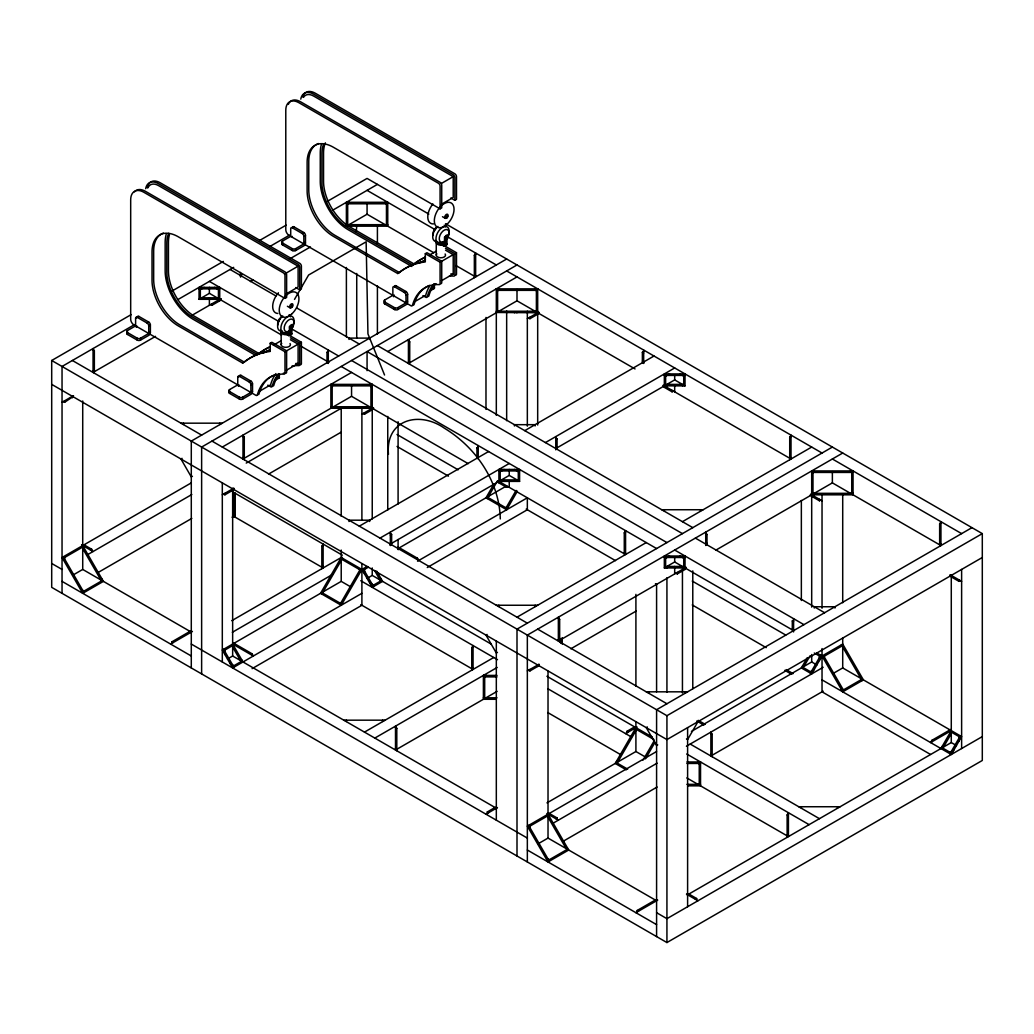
<?xml version="1.0" encoding="UTF-8"?>
<svg xmlns="http://www.w3.org/2000/svg" width="1034" height="1034" viewBox="0 0 1034 1034"><rect width="100%" height="100%" fill="white"/><g stroke="black" fill="none" stroke-linecap="round" stroke-linejoin="round"><path stroke-width="1.5" d="M388.461 454.365C385.294 419.119 419.558 410.731 444.374 428.179C475.795 447.244 499.5 481.495 500.288 518.926M63.332 401.541L64.625 402.291L73.104 396.552M210.678 304.526L211.97 305.276L219.725 300.804L220.772 298.981M240.573 276.647L241.697 274.682L240.405 275.432M347.683 225.438L347.683 204.538L348.975 202.302L348.975 203.788L385.165 203.788L385.165 202.302L386.457 204.538L386.457 225.438L387.75 224.688L346.39 224.688L347.683 225.438L367.07 214.245L433.776 252.748M294.509 299.408L308.584 275.031L366.139 241.814L367.949 333.892L384.545 374.993M386.457 204.538L387.75 202.302L346.39 202.302L346.39 225.903M233.697 488.526L232.65 490.336L224.895 494.821L223.602 494.071M233.942 495.57L235.235 493.321L232.65 493.321L233.942 495.57L233.942 516.457L235.235 515.72L232.65 515.72L323.125 567.95L323.125 544.065L321.832 546.314L321.832 567.201L322.97 566.554M332.173 386.613L333.465 384.377L333.465 385.863L369.655 385.863L369.655 384.377L370.947 386.613L370.947 407.512L372.24 406.763L330.88 406.763L332.173 407.512L332.173 386.613L330.88 384.377L372.24 384.377L372.24 518.939M370.947 386.613L372.24 384.377M373.287 407.926L372.24 409.748L364.485 414.22L363.192 413.484M475.485 275.522L474.347 276.181L474.347 255.282L475.64 253.046L475.64 276.918M474.347 277.668L475.64 275.432M321.832 568.7L323.125 566.451M497.613 291.097L498.905 288.861L498.905 290.347L535.095 290.347L535.095 288.861L536.388 291.097L536.388 311.997L537.68 311.247L496.32 311.247L497.613 311.997L497.613 291.097L496.32 288.861L537.68 288.861L537.68 425.039M376.634 571.078L382.58 581.379L372.24 587.351L361.9 569.437L341.22 557.507L320.54 593.322L341.22 605.265L361.9 569.437L367.07 566.451M536.388 291.097L537.68 288.861M390.413 545.422L391.627 543.315L391.627 534.371L390.335 533.622M538.494 312.837L537.68 314.233L529.925 318.705L528.632 317.968M493.929 484.028L485.98 497.806L506.66 509.749L517.388 491.15M496.436 482.684L487.272 498.556L487.272 497.057L505.368 507.5L507.952 507.5L506.66 506.763L516.095 490.413M556.266 449.208L557.067 447.8L557.067 438.855L555.775 438.106M472.9 668.042L471.762 668.688L471.762 647.788L473.055 645.552L473.055 669.437L360.763 604.606M471.762 670.187L473.055 667.938M496.992 697.795L483.395 697.795L484.688 698.532L484.688 677.645L485.98 675.409L485.98 676.895L496.992 676.895M528.632 670.174L529.925 670.924L537.68 666.452L538.895 664.345L527.34 670.924M625.415 553.112L624.278 553.772L624.278 532.872L625.57 530.636L625.57 554.508L497.781 480.732M624.278 555.258L625.57 553.022M675.977 573.172L677.27 573.922L685.025 569.437L686.072 567.614M705.705 533.622L706.997 534.371L706.997 543.315L705.783 545.422L705.705 532.122M790.855 457.597L789.717 458.256L789.717 437.356L791.01 435.12L791.01 458.993M789.717 459.742L791.01 457.506M635.91 727.639L615.23 763.454L626.307 769.852M546.96 802.875L616.523 762.717L616.523 761.218L617.815 761.968L635.91 730.624L634.617 729.875L635.91 729.138L654.005 739.581M642.993 760.145L654.173 740.796M645.449 758.866L655 742.334M812.982 473.171L814.275 470.935L814.275 472.435L850.465 472.435L850.465 470.935L851.757 473.171L851.757 494.071L853.05 493.321L811.69 493.321L812.982 494.071L812.982 473.171L811.69 470.935L853.05 470.935L853.05 494.821L811.69 494.821M697.95 721.667L687.61 739.581L686.473 738.922M851.757 473.171L853.05 470.935M686.938 784.354L700.535 784.354L699.242 785.103L699.242 764.204L700.535 761.968L686.938 761.968M807.296 657.65L801.35 667.938L811.69 673.909L822.03 656.008L842.71 644.066L863.39 679.881L842.71 691.824L822.03 656.008L816.86 653.023M814.275 669.437L810.398 671.673L802.643 667.201L802.643 665.702L803.935 666.452L810.139 655.698M824.615 656.008L823.322 658.244L824.615 657.495L842.71 688.838L841.418 689.588L844.002 689.588L862.097 679.131L862.097 680.63L841.418 644.815L842.71 645.552L824.615 656.008L822.03 656.008M842.71 691.824L844.002 689.588M940.772 544.155L939.648 544.815L939.648 523.915L940.94 521.679L940.94 545.564M939.648 546.301L940.94 544.065M787.132 814.947L788.425 812.711L788.425 836.584L787.132 835.847L787.132 814.947L788.425 814.197M787.132 837.333L788.425 835.097M949.987 731.18L949.987 729.875L931.893 740.331L930.6 742.567L951.28 730.624L940.94 748.538M949.987 731.374L951.28 729.138M943.525 747.039L951.28 733.61L949.987 732.86L951.28 732.111L959.035 736.596L960.327 735.846L949.987 753.76L949.987 752.261L942.232 747.789L942.232 746.289L943.525 747.039L951.28 742.567L956.45 745.553M434.138 230.065L434.797 229.419M263.36 353.072L264.148 352.581M446.145 236.049C445.396 242.021 451.251 234.447 445.331 237.471L444.504 237.006L444.504 243.636A2.327 1.344 60 0 1 442.862 244.58L438.687 242.176M419.054 263.153L425.426 259.78M264.95 352.103L270.326 349.324M445.512 223.706L982.3 533.622L982.3 760.468L666.93 942.556L51.7 587.351L51.7 360.491L131.24 314.582M171.709 291.213L223.344 261.408M259.624 240.457L286.134 225.153M326.602 201.785L367.07 178.417L428.826 214.077M135.609 318.304L138.892 316.417L148.741 322.091A2.327 1.344 60 0 1 150.382 324.935L150.382 332.521A2.327 1.344 -60 0 1 148.741 335.365L140.534 340.108A2.327 1.344 0 0 1 137.251 340.108L127.402 334.421L127.402 330.622L135.609 325.891L148.741 333.465L148.741 325.891A2.327 1.344 60 0 0 147.099 323.047L137.251 317.36A2.327 1.344 60 0 0 135.609 318.304L135.609 325.891M293.992 226.86L292.351 227.816A2.327 1.344 60 0 0 290.709 228.76L290.709 236.347L303.841 243.921L303.841 236.347A2.327 1.344 60 0 0 302.199 233.503L292.351 227.816A2.327 1.344 60 0 1 293.992 226.86L303.841 232.547A2.327 1.344 60 0 1 305.482 235.39L305.482 242.977A2.327 1.344 -60 0 1 303.841 245.821L295.634 250.551A2.327 1.344 0 0 1 292.351 250.551L282.502 244.877L282.502 241.077L290.709 236.347M134.601 324.573L62.04 366.463L62.04 593.322M177.861 299.601L233.684 267.367M269.964 246.428L289.494 235.145M332.754 210.173L377.41 184.388M214.555 287.374L218.433 289.61L219.725 288.861L199.045 288.861L200.338 289.61L204.215 287.374M147.099 323.047L148.741 322.091M302.199 233.503L303.841 232.547M148.741 325.891L150.382 324.935M303.841 236.347L305.482 235.39M219.725 300.804L219.725 287.374L199.045 287.374L199.045 299.304L200.338 298.567L200.338 289.61M200.338 298.567L201.63 299.304L201.63 297.818L209.385 293.333L217.14 297.818L217.14 299.304L218.433 298.567L218.433 289.61M240.974 276.595L241.697 276.168M127.402 330.622A2.327 1.344 0 0 0 127.402 332.521L137.251 338.208A2.327 1.344 0 0 0 140.534 338.208L148.741 333.465M282.502 241.077A2.327 1.344 0 0 0 282.502 242.977L292.351 248.664A2.327 1.344 0 0 0 295.634 248.664L303.841 243.921M155.539 336.373L93.06 372.434L93.06 348.561L94.352 350.797L94.352 371.697L93.228 371.038M191.82 315.422L220.862 298.658M250.422 281.584L253.214 279.968M289.494 259.03L310.433 246.945M62.04 402.291L73.517 395.66M284.983 273.764L298.115 266.177L298.115 287.025L286.302 293.85M441.402 183.457L453.215 176.633L453.215 197.481L441.402 204.305M283.342 373.171A68.554 39.576 60 0 1 285.668 373.209A2.327 1.344 60 0 0 286.625 372.033L286.625 350.797L271.852 342.28L270.21 343.223L270.21 351.431A158.926 91.755 60 0 0 242.667 363.089L178.287 325.891A37.146 21.443 60 0 1 152.024 280.395L152.024 251.96A37.146 21.443 60 0 1 178.287 236.799L284.983 298.399L286.625 297.456L286.625 274.708A2.327 1.344 60 0 0 284.983 271.864L145.458 191.316A18.573 10.728 60 0 0 134.472 191.833M295.724 287.542L299.757 289.869L301.398 288.925L301.398 266.177A2.327 1.344 60 0 0 299.757 263.334L160.231 182.785A18.573 10.728 60 0 0 147.319 187.736M440.768 283.665A2.327 1.344 60 0 0 441.725 282.489L441.725 261.253L426.952 252.723L425.31 253.679L425.31 261.886A158.926 91.755 60 0 0 397.767 273.545L333.387 236.347A37.146 21.443 60 0 1 307.124 190.851L307.124 162.416A37.146 21.443 60 0 1 333.387 147.255L440.083 208.855L441.725 207.912L441.725 185.164A2.327 1.344 60 0 0 440.083 182.32L300.558 101.771A18.573 10.728 60 0 0 288.344 104.305M450.824 197.998L454.857 200.325L456.498 199.381L456.498 176.633A2.327 1.344 60 0 0 454.857 173.79L315.331 93.241A18.573 10.728 60 0 0 302.703 96.938M284.983 332.521L287.762 334.124A2.327 1.344 60 0 0 289.404 333.181L289.404 326.55L291.872 326.072L291.872 333.659A2.327 1.344 60 0 1 290.231 334.602A2.327 1.344 60 0 1 288.589 335.546L281.377 331.384A2.327 1.344 60 0 1 280.343 330.363M287.762 334.124L291.045 332.237L291.045 328.256M442.862 244.58L446.145 242.68L446.145 238.712M288.589 335.546L291.872 333.659M435.211 240.405A2.327 1.344 60 0 0 436.477 241.84L443.689 246.002L446.972 244.102L446.972 236.528M242.615 363.024L244.257 362.081L179.929 324.935A37.146 21.443 60 0 1 153.665 279.451L153.665 251.016A37.146 21.443 60 0 1 163.372 233.077M273.493 345.123L281.377 340.574M397.715 273.48L399.357 272.537A158.926 91.755 60 0 1 425.052 261.188M323.745 143.791A37.146 21.443 60 0 0 321.897 153.885L321.897 182.32A37.146 21.443 60 0 0 348.161 227.816L412.488 264.95L414.13 264.006L349.802 226.86A37.146 21.443 60 0 1 323.539 181.377L323.539 152.942A37.146 21.443 60 0 1 325.387 142.847M429.911 254.816L436.477 251.016M237.755 377.281L241.038 375.381L250.887 381.068A2.327 1.344 60 0 1 252.529 383.911L252.529 391.498A2.327 1.344 -60 0 1 250.887 394.342L242.68 399.072A2.327 1.344 0 0 1 239.397 399.072L229.548 393.385L229.548 389.598L237.755 384.868L237.755 377.281A2.327 1.344 60 0 1 239.397 376.337A2.327 1.344 60 0 1 241.038 375.381M396.138 285.836L394.497 286.78A2.327 1.344 60 0 0 392.855 287.736L392.855 295.31L384.648 300.054L384.648 303.841L394.497 309.528A2.327 1.344 0 0 0 397.78 309.528L405.987 304.797A2.327 1.344 -60 0 0 407.629 301.954L407.629 294.367A2.327 1.344 60 0 0 405.987 291.523L396.138 285.836A2.327 1.344 60 0 0 394.497 286.78L404.346 292.467A2.327 1.344 60 0 1 405.987 295.31L405.987 302.897L397.78 307.641A2.327 1.344 0 0 1 394.497 307.641L384.648 301.954A2.327 1.344 0 0 1 384.648 300.054M270.21 343.223L284.983 351.754L298.115 344.167L298.115 363.503L286.302 370.327M290.36 337.795L299.757 343.223L301.398 342.28L301.398 363.503A2.327 1.344 60 0 1 300.442 364.679A68.554 39.576 60 0 0 298.115 364.653M425.31 253.679L440.083 262.209L453.215 254.623L453.215 273.958L441.402 280.783M445.46 248.25L454.857 253.679L456.498 252.723L456.498 273.958A2.327 1.344 60 0 1 455.542 275.134M239.397 376.337L249.246 382.024L250.887 381.068M404.346 292.467L405.987 291.523M182.411 423.837L183.535 423.177L183.535 424.483M474.347 255.282L475.64 254.532M229.548 389.598A2.327 1.344 0 0 0 229.548 391.498L239.397 397.185A2.327 1.344 0 0 0 242.68 397.185L250.887 392.442L250.887 384.868L252.529 383.911M405.987 295.31L407.629 294.367M276.052 377.914L278.792 376.337A2.327 1.344 0 0 0 278.792 374.437L278.792 378.224L274.695 380.602M431.152 288.37L433.892 286.78A2.327 1.344 0 0 0 433.892 284.893L433.892 288.68L429.795 291.045M258.771 391.679L270.585 384.868A70.868 40.921 60 0 1 275.91 373.584M327.002 362.74L328.217 363.438L327.002 361.241L327.002 352.284L328.295 351.547M413.871 302.135L425.685 295.31A70.868 40.921 60 0 1 429.666 286.03M506.66 259.017L191.29 441.091L191.29 667.938M182.087 458.346L180.95 458.993L191.29 476.907L192.427 476.26M517 264.975L201.63 447.063L201.63 673.909M222.31 447.063L351.56 372.434M387.75 351.547L517 276.918M191.238 482.904L62.04 557.507L82.72 593.322L103.4 581.379L82.72 545.564M102.108 580.63L84.013 591.086L84.013 592.572L63.332 556.757L64.625 557.507L82.72 547.051L84.013 547.8L82.72 548.55L82.72 569.437L100.815 579.893L102.108 579.143L102.108 580.63L191.29 632.123M243.158 458.902L351.56 396.319L468.208 463.659M408.508 363.438L517 300.804L635.044 368.944M90.475 550.036L91.767 549.3L91.767 550.786M87.153 554.935L191.82 494.511M246.234 463.09L341.13 408.314M514.415 312.746L515.707 311.997M72.975 575.072L82.72 569.437M222.31 494.821L233.787 488.19M361.9 414.22L373.377 407.603M527.34 318.705L538.817 312.087M98.32 572.371L191.82 518.396M268.569 474.089L341.13 432.186M477.979 458.579L476.933 456.757L476.933 447.8L478.225 447.063M642.372 362.74L643.587 363.438L642.372 361.241L642.372 352.284L643.665 351.547M321.832 546.314L323.125 545.564M359.315 526.164L488.565 451.535M524.755 430.648L654.005 356.019M171.903 643.316L171.903 641.83L189.998 631.373L191.781 631.373M170.61 644.066L192.427 631.477M231.758 620.697L341.996 557.055M379.995 538.094L509.245 463.478M545.435 442.578L674.685 367.962M390.335 535.108L391.627 534.371M514.415 469.449L518.293 471.685L519.585 470.935L498.905 470.935L500.197 471.685L504.075 469.449M555.775 439.592L557.067 438.855M679.855 373.933L683.732 376.169L685.025 375.42L664.345 375.42L665.638 376.169L669.515 373.933M232.327 632.304L332.806 574.297M389.728 544.414L500.908 480.228M500.197 471.685L500.197 480.642L501.49 481.379L501.49 479.892L509.245 475.42L517 479.892L517 481.379L518.293 480.642L518.293 471.685M555.943 448.459L665.638 385.126L665.638 376.169M665.638 385.126L666.93 385.863L666.93 384.377L674.685 379.905L682.44 384.377L682.44 385.863L683.732 385.126L683.732 376.169M390.581 545.422L391.627 544.815M350.965 587.002L341.22 581.379L222.31 650.037L232.65 667.938L361.9 593.322M233.942 665.702L233.942 667.201L223.602 649.287L224.895 650.037L232.65 645.552L233.942 646.302L232.65 647.051L240.405 660.48L241.697 659.731L241.697 661.23L233.942 665.702L230.065 663.466M367.07 578.394L372.24 575.408L379.995 579.893L381.288 579.143L381.288 580.63L373.532 585.115L373.532 586.601L363.192 568.7L364.485 569.437L368.363 567.201M498.013 481.34L498.905 482.878L506.66 487.35L507.952 486.613M663.298 385.54L664.345 387.362L672.1 391.834L673.393 391.098M227.48 658.981L232.65 656.008L240.405 660.48M417.542 561.191L527.34 497.806L527.34 509.749L427.275 567.511M252.102 668.649L361.9 605.265L361.9 563.633M497.781 605.911L498.905 605.252L498.905 606.557M624.278 532.872L625.57 532.122M663.221 510.395L664.345 509.736L664.345 511.042M789.717 437.356L791.01 436.606M487.117 634.449L485.98 635.109L496.32 653.01L497.457 652.364M517 617.195L646.25 542.579M682.44 521.679L811.69 447.063M345.266 720.827L346.39 720.181L346.39 721.486M471.762 647.788L473.055 647.051M832.37 447.063L517 629.137L517 855.984M842.71 453.034L527.34 635.109L527.34 861.955M364.485 732.111L493.735 657.495M679.855 556.008L683.732 558.244L685.025 557.494L664.345 557.494L665.638 558.244L669.515 556.008M705.705 535.108L706.997 534.371M685.025 569.437L685.025 556.008L664.345 556.008L664.345 567.95L665.638 567.201L665.638 558.244M665.638 567.201L666.93 567.95L666.93 566.451L674.685 561.979L682.44 566.451L682.44 567.95L683.732 567.201L683.732 558.244M705.705 544.065L706.997 543.315M705.951 545.422L706.997 544.815M374.825 738.082L497.186 667.447M558.838 640.796L686.149 567.291M715.722 550.217L832.37 482.878L940.772 545.461M810.798 494.769L811.69 496.307L819.445 500.792L820.737 500.042M497.121 691.358L395.505 750.025L395.505 726.152L396.798 728.388L396.798 749.275L395.673 748.629M570.846 648.796L636.156 611.081M647.698 692.47L648.835 691.824L648.835 693.129M939.648 523.915L940.94 523.178M793.104 631.283L792.303 629.887L792.303 620.93L793.595 620.18M971.96 527.65L656.59 709.725L656.59 936.584M487.272 813.461L487.272 811.961L495.027 807.489L496.811 807.489M626.862 732.86L626.862 731.374L634.617 726.889L636.401 726.889M485.98 814.197L497.457 807.58M625.57 733.61L637.047 726.992M647.374 726.98L646.25 727.639L656.59 745.553L657.714 744.894M51.7 360.491L666.93 715.696L982.3 533.622M617.815 761.968L635.91 751.524L645.655 757.146M982.3 557.494L666.93 739.581L51.7 384.377M814.275 653.023L819.445 656.008L820.737 655.259L810.398 673.16L810.398 671.673M656.538 751.55L527.34 826.14L548.02 861.955L568.7 850.026L548.02 814.197M691.436 731.4L803.069 666.956M803.935 666.452L811.69 661.967L816.86 664.952M567.408 849.276L549.312 859.719L549.312 861.219L528.632 825.39L529.925 826.14L548.02 815.697L549.312 816.433L548.02 817.183L548.02 838.083L566.115 848.526L567.408 847.777L567.408 849.276L656.422 900.666M950.388 575.356L951.28 576.907L959.035 581.379L960.327 580.63M555.775 818.682L557.067 817.933L557.067 819.419M552.453 823.581L657.12 763.157M686.421 746.238L823.167 667.279M538.275 843.705L548.02 838.083M832.965 673.573L842.71 667.938L961.62 736.596L951.28 754.51L822.03 679.881M563.62 841.017L657.12 787.029M823.167 691.164L710.875 755.996L710.875 732.111L712.168 734.36L712.168 755.247L711.03 754.6M800.213 807.386L801.35 806.74L801.35 808.045M637.202 911.949L637.202 910.463L655.298 900.019L657.068 900.019M635.91 912.699L657.714 900.11M787.132 835.847L788.257 835.188M687.287 894.979L942.659 747.543M695.365 899.27L696.658 898.52L696.658 900.019M949.987 752.261L953.865 750.025M982.3 736.596L666.93 918.67L656.59 912.699M347.98 226.175L387.75 226.175L387.75 202.302M201.63 297.818L217.14 297.818M199.045 299.304L219.725 299.304M220.048 299.304L220.694 299.304M537.68 312.746L495.842 312.462M666.93 384.377L682.44 384.377M663.376 385.863L664.022 385.863M664.345 385.863L685.025 385.863L685.025 373.933L664.345 373.933L664.345 387.362M372.24 408.262L330.88 408.262L330.88 384.377M180.95 423.177L222.31 423.177M501.49 479.892L517 479.892M496.811 481.379L519.585 481.379L519.585 469.449L498.905 469.449L498.905 482.878M661.76 509.736L703.12 509.736M232.055 517.207L235.235 517.207L235.235 493.321M82.229 544.815L84.013 544.815L91.767 549.3M666.93 566.451L682.44 566.451M664.345 567.95L685.025 567.95M685.348 567.95L685.994 567.95M359.315 569.437L360.608 571.686L359.315 570.936L341.22 602.279L342.512 603.016L339.928 603.016L321.832 592.572L321.832 594.072L342.512 558.244L341.22 558.993L359.315 569.437L361.9 569.437M496.32 605.252L537.68 605.252M496.126 699.281L483.395 699.281L483.395 675.409L496.992 675.409M646.25 691.824L687.61 691.824M343.805 720.181L385.165 720.181M686.938 763.454L697.95 763.454L697.95 761.968L699.242 764.204M687.804 785.84L700.535 785.84L700.535 761.968M798.765 806.74L840.125 806.74M547.529 813.461L549.312 813.461L557.067 817.933M687.119 894.048L688.903 894.048L696.658 898.52M453.215 176.633L313.69 96.084A16.247 9.384 60 0 0 303.479 97.364M442.487 216.713L445.24 218.303M367.07 190.359L435.172 229.677M447.683 236.902L496.32 264.975M506.66 270.947L822.03 453.034M832.37 458.993L961.62 533.622M642.372 352.284L643.665 353.033M440.523 242.279L445.331 245.058A2.327 1.344 60 0 0 446.972 244.102M445.757 246.519L456.498 252.723M642.372 361.241L643.665 361.99M683.732 385.126L685.025 385.863M445.551 250.202L453.215 254.623M456.02 265.596L475.472 276.828M663.221 385.217L790.532 458.721M515.307 311.764L517 312.746M356.252 231.875L356.73 226.175M810.553 494.162L822.03 500.792M950.143 574.762L961.62 581.379M411.881 266.488L348.161 229.703A39.46 22.787 60 0 1 320.256 181.377L320.256 152.942A39.46 22.787 60 0 1 321.328 144.695M399.357 272.537L335.029 235.39A37.146 21.443 60 0 1 308.765 189.907L308.765 161.472A37.146 21.443 60 0 1 318.472 143.532M422.919 295.608L425.685 297.21A2.327 1.344 60 0 0 427.262 296.732A68.554 39.576 60 0 1 433.866 284.053M304.668 242.499L305.482 242.977M406.814 301.476L407.629 301.954M304.293 244.192L405.987 302.897M406.763 303.337L410.912 305.741A2.327 1.344 60 0 0 412.488 305.263A68.554 39.576 60 0 1 439.127 284.608A2.327 1.344 60 0 0 440.083 283.445L440.083 262.209M298.115 266.177L158.59 185.629A16.247 9.384 60 0 0 147.901 187.839M408.43 341.091L409.722 341.84L409.722 362.74L408.598 362.081M701.672 510.395L700.535 509.736L700.535 511.042M377.41 345.576L692.78 527.65M230.065 269.46L275.923 295.944M296.771 307.977L359.315 344.076M695.365 538.094L824.615 612.723M682.44 533.622L367.07 351.547L367.07 370.65M287.387 306.258L290.14 307.848M351.56 360.491L666.93 542.579M209.385 281.403L278.87 321.522M291.381 328.734L338.635 356.019M674.685 550.036L803.935 624.652M327.002 352.284L328.295 353.033M792.303 620.93L793.595 621.68M286.625 331.578L289.404 333.181A2.327 1.344 60 0 0 290.011 333.4M286.625 332.521L290.231 334.602L290.231 327.015M290.657 336.076L301.398 342.28M341.22 366.463L656.59 548.55M290.451 339.747L298.115 344.167M217.722 298.154L281.649 335.068M299.718 345.498L328.902 362.339M476.933 447.8L478.225 448.549M683.022 566.787L793.427 630.533M476.933 456.757L478.225 457.506M518.293 480.642L519.585 481.379M692.25 581.082L785.75 635.057M397.03 434.513L458.178 469.824M526.203 509.09L615.501 560.648M655.466 583.706L656.59 584.365M692.25 604.955L766.207 647.659M255.385 355.244L193.061 319.248A39.46 22.787 60 0 1 165.156 270.921L165.156 242.486A39.46 22.787 60 0 1 166.228 234.24M786.137 669.605L793.104 673.625M397.03 446.455L448.459 476.144M784.819 670.342L791.747 674.336M930.432 754.406L822.03 691.824L822.03 648.577M267.819 385.152L270.585 386.755A2.327 1.344 60 0 0 272.162 386.277A68.554 39.576 60 0 1 278.766 373.597M149.568 332.043L150.382 332.521M251.714 391.02L252.529 391.498M149.193 333.736L250.887 392.442M251.663 392.894L255.812 395.285A2.327 1.344 60 0 0 257.388 394.807A68.554 39.576 60 0 1 284.027 374.153A2.327 1.344 60 0 0 284.983 372.99L284.983 351.754M93.06 350.048L94.352 350.797M220.862 423.837L219.725 423.177L219.725 424.483M242.99 436.606L244.282 437.356L244.282 458.256L243.158 457.597M536.232 605.911L535.095 605.252L535.095 606.557M558.36 618.694L559.653 619.431L559.653 640.33L558.515 639.671M686.149 692.47L685.025 691.824L685.025 693.129M418.77 560.493L417.478 558.244L399.382 547.8L399.382 549.106M698.247 720.349L705.214 724.369M72.38 360.491L201.63 435.12M211.97 441.091L527.34 623.166M537.68 629.137L666.93 703.753M696.813 721.008L703.921 725.118M710.875 733.61L712.168 734.36M838.664 807.386L837.54 806.74L837.54 808.045M690.195 744.053L819.445 818.682M232.482 491.732L342.409 555.206M686.744 754.006L809.105 824.654M380.861 580.384L491.098 644.04M546.921 676.262L652.532 737.229M369.655 582.879L373.532 585.115M626.862 731.374L628.155 732.111M360.763 580.72L497.509 659.679M547.749 688.683L631.477 737.022M686.809 777.93L786.874 835.692M547.749 712.555L620.31 754.445M616.523 762.717L627.664 769.141M81.583 544.905L93.06 551.536M546.883 813.551L558.36 820.169M686.473 894.139L697.95 900.756M383.717 720.827L382.58 720.181L382.58 721.486M395.505 727.639L396.798 728.388M242.99 661.967L232.65 644.066L253.33 656.008L252.037 653.759L233.942 643.316L233.942 644.621M241.271 660.984L496.643 808.42M487.272 811.961L488.565 812.711M51.7 563.465L62.04 569.437M191.29 644.066L527.34 838.083M82.72 590.336L84.013 591.086M171.903 641.83L173.195 642.566M548.02 858.97L549.312 859.719M637.202 910.463L638.495 911.212M62.04 581.379L191.29 656.008M527.34 850.026L656.59 924.642M710.875 754.51L712.168 756.746M346.39 202.302L347.683 204.538M409.722 341.84L408.43 339.604L408.43 363.477M505.368 507.5L506.66 509.749M559.653 619.431L558.36 617.195L558.36 641.08M408.43 361.99L409.722 364.226M558.36 639.581L559.653 641.817M483.395 675.409L484.688 677.645M398.09 547.051L399.382 549.3M398.659 549.532L398.09 548.55L506.66 485.864L506.66 487.35M548.02 817.183L566.115 848.526M374.567 570.484L379.995 579.893M244.282 437.356L242.99 435.12L242.99 458.993M339.928 603.016L341.22 605.265M242.99 457.506L244.282 459.742M395.505 748.538L396.798 750.774M93.06 370.947L94.352 373.184M232.65 642.566L233.942 644.815M82.72 548.55L100.815 579.893M961.62 569.437L961.62 748.538M959.035 579.88L959.035 581.379M959.035 736.596L959.035 741.068M951.28 574.762L951.28 732.886M951.28 733.61L951.28 742.567M949.987 575.408L949.987 576.158M931.893 740.331L931.893 741.817M842.71 494.653L842.71 602.757M842.71 638.249L842.71 667.938M834.955 608.057L834.955 606.751L814.275 606.751L814.275 608.057M832.37 471.62L832.37 482.878M822.03 494.821L822.03 608.238M819.445 499.293L819.445 500.792M819.445 656.008L819.445 660.48M811.69 470.935L811.69 607.113M811.69 654.509L811.69 661.967M810.398 494.717L810.398 495.557M801.35 500.469L801.35 600.495M793.595 618.694L793.595 631.929M692.78 570.897L692.78 688.67M687.61 727.639L687.61 906.728M682.44 570.406L682.44 693.026M677.27 572.422L677.27 573.922M674.685 375.42L674.685 379.905M674.685 385.863L674.685 391.834M674.685 557.494L674.685 561.979M674.685 566.451L674.685 573.922M672.1 390.348L672.1 391.834M666.93 577.747L666.93 692.302M666.93 715.696L666.93 942.556M656.59 583.719L656.59 691.824M643.665 350.048L643.665 363.296M635.91 594.369L635.91 686.33M635.91 721.835L635.91 729.901M635.91 730.624L635.91 751.524M562.237 637.694L562.237 644.117M560.945 638.443L560.945 643.381M555.775 436.606L555.775 449.855M548.02 671.247L548.02 816.459M538.972 312.746L538.972 313.483M538.972 664.306L538.972 665.702M537.68 665.146L537.68 666.452M535.095 425.982L535.095 424.677L514.415 424.677L514.415 425.982M529.925 317.218L529.925 318.705M529.925 669.437L529.925 670.924M529.925 826.14L529.925 827.627M527.34 311.247L527.34 426.163M517 289.546L517 300.804M509.245 469.449L509.245 475.42M509.245 481.379L509.245 487.35M506.66 310.963L506.66 420.683M497.613 481.288L497.613 482.128M496.32 288.861L496.32 415.358M496.32 641.08L496.32 820.169M485.98 317.425L485.98 409.386M478.225 445.564L478.225 458.812M454.857 200.325L454.857 177.577A2.327 1.344 60 0 0 453.215 174.733L313.69 94.184A18.573 10.728 60 0 0 300.778 99.135M454.857 253.679L454.857 274.915A2.327 1.344 60 0 1 453.9 276.078A68.554 39.576 60 0 0 449.299 276.194M445.331 237.471L445.331 245.058A2.327 1.344 60 0 1 443.689 246.002M440.083 208.855L440.083 186.107A2.327 1.344 60 0 0 438.442 183.264L298.916 102.715A18.573 10.728 60 0 0 285.785 110.302L285.785 229.703A4.64 2.675 60 0 0 289.068 235.39M436.258 242.499L436.258 255.101M417.478 558.244L417.478 559.743M398.09 421.73L398.09 504.01M398.09 539.515L398.09 549.571M397.78 307.641L397.78 309.528M394.497 307.641L394.497 309.528M390.335 532.122L390.335 545.461M387.75 416.405L387.75 509.982M377.41 226.019L377.41 243.766M377.41 285.72L377.41 334.124M373.532 407.887L373.532 408.999M372.24 567.95L372.24 575.408M369.655 339.411L369.655 338.105L348.975 338.105L348.975 339.411M369.655 521.498L369.655 520.192L348.975 520.192L348.975 521.498M367.07 202.987L367.07 214.245M364.485 412.734L364.485 414.22M364.485 569.437L364.485 573.922M361.9 407.125L361.9 520.063M356.73 273.454L356.73 337.989M351.56 385.062L351.56 396.319M346.39 267.483L346.39 336.864M341.22 408.094L341.22 516.199M341.22 550.075L341.22 581.379M328.295 350.048L328.295 363.296M299.757 289.869L299.757 267.134A2.327 1.344 60 0 0 298.115 264.29L158.59 183.729A18.573 10.728 60 0 0 145.678 188.679M299.757 343.223L299.757 364.459A2.327 1.344 60 0 1 298.8 365.622A68.554 39.576 60 0 0 291.976 366.075M295.634 248.664L295.634 250.551M292.351 248.664L292.351 250.551M284.983 298.399L284.983 275.651A2.327 1.344 60 0 0 283.342 272.821L143.816 192.259A18.573 10.728 60 0 0 130.685 199.846L130.685 319.248A4.64 2.675 60 0 0 133.968 324.935M281.158 332.043L281.158 344.645M252.037 653.759L252.037 655.259M242.68 397.185L242.68 399.072M240.405 272.446L240.405 276.737M239.397 397.185L239.397 399.072M233.942 488.565L233.942 489.599M232.65 488.203L232.65 656.008M224.895 493.321L224.895 494.821M224.895 650.037L224.895 654.509M222.31 482.878L222.31 661.967M221.017 299.304L221.017 300.054M211.97 303.789L211.97 305.276M209.385 287.374L209.385 293.333M209.385 297.818L209.385 305.276M140.534 338.208L140.534 340.108M137.251 338.208L137.251 340.108M82.72 400.998L82.72 547.826M72.38 396.5L72.38 397.806M64.625 400.791L64.625 402.291M64.625 557.507L64.625 558.993M433.892 286.793A2.327 1.344 0 0 1 433.892 288.68M394.381 295.129A2.327 1.344 -60 0 1 393.463 296.732M384.648 303.841A2.327 1.344 0 0 1 384.648 301.954M292.17 236.372A2.327 1.344 -60 0 1 291.989 236.799M282.502 244.877A2.327 1.344 0 0 1 282.502 242.977M433.53 223.939A13.933 8.039 -60 0 1 427.779 217.321A13.933 8.039 -60 0 1 432.897 203.969M445.124 253.989A4.64 2.675 0 0 1 440.743 257.776A4.64 2.675 0 0 1 436.826 253.808M445.124 243.61A4.64 2.675 0 0 1 438.972 244.942A4.64 2.675 0 0 1 436.684 241.387M434.254 230.13A2.327 1.344 -60 0 1 435.857 228.721M445.111 243.856A2.327 1.344 60 0 1 444.504 243.636M446.145 242.68A2.327 1.344 60 0 1 445.887 243.572M444.219 225.192A9.28 5.364 -60 0 1 445.408 226.821M436.968 241.452A9.28 5.364 -60 0 1 432.716 236.269A9.28 5.364 -60 0 1 437.873 226.42M432.742 235.7A6.967 4.02 -60 0 1 436.917 226.847M443.935 241.517A9.28 5.364 -60 0 1 436.102 237.213A9.28 5.364 -60 0 1 446.223 226.511A9.28 5.364 -60 0 1 446.093 239.242M450.824 273.932A70.868 40.921 60 0 1 453.215 273.958M412.54 265.014A158.926 91.755 60 0 1 425.426 257.259M434.06 284.88A68.554 39.576 60 0 0 428.903 295.789A2.327 1.344 60 0 1 427.326 296.267M414.182 264.071A158.926 91.755 60 0 1 425.336 257.078M429.692 285.332A68.554 39.576 60 0 0 414.13 304.319A2.327 1.344 60 0 1 412.553 304.797M433.944 284.104A68.554 39.576 60 0 1 436.167 283.781M239.125 385.1A2.327 1.344 -60 0 1 238.363 386.277M249.246 382.024A2.327 1.344 60 0 1 250.887 384.868M229.548 393.385A2.327 1.344 0 0 1 229.548 391.498M136.979 326.137A2.327 1.344 -60 0 1 136.217 327.3M137.251 317.36A2.327 1.344 60 0 1 138.892 316.417M127.402 334.421A2.327 1.344 0 0 1 127.402 332.521M278.792 376.337A2.327 1.344 0 0 1 278.792 378.224M277.797 313.483A13.933 8.039 -60 0 1 272.679 306.051A13.933 8.039 -60 0 1 278.43 292.79M290.024 343.534A4.64 2.675 0 0 1 285.642 347.321A4.64 2.675 0 0 1 281.726 343.353M290.024 333.155A4.64 2.675 0 0 1 283.73 334.447A4.64 2.675 0 0 1 281.726 330.764M291.045 332.237A2.327 1.344 60 0 1 290.787 333.116M289.119 314.737A9.28 5.364 -60 0 1 290.464 316.792M281.868 330.996A9.28 5.364 -60 0 1 277.616 325.813A9.28 5.364 -60 0 1 282.773 315.965M277.642 325.245A6.967 4.02 -60 0 1 281.817 316.404M288.383 331.436A9.28 5.364 -60 0 1 281.067 326.356A9.28 5.364 -60 0 1 291.252 316.094A9.28 5.364 -60 0 1 290.993 328.799M295.724 363.477A70.868 40.921 60 0 1 298.115 363.503M274.592 374.877A68.554 39.576 60 0 0 259.03 393.864A2.327 1.344 60 0 1 257.453 394.342M244.308 362.146A158.926 91.755 60 0 1 269.952 350.733M278.96 374.424A68.554 39.576 60 0 0 273.803 385.333A2.327 1.344 60 0 1 272.226 385.811M169.447 234.731A37.146 21.443 60 0 0 168.439 242.486L168.439 270.921A37.146 21.443 60 0 0 194.702 316.417L259.03 353.55L257.388 354.507L193.061 317.36A37.146 21.443 60 0 1 166.797 271.864L166.797 243.442A37.146 21.443 60 0 1 168.645 233.335M259.082 353.615A158.926 91.755 60 0 1 270.236 346.636M257.44 354.559A158.926 91.755 60 0 1 270.326 346.817M291.161 306.62C293.036 308.882 292.868 302.535 291.161 306.62M291.161 327.468C293.023 329.743 292.893 323.358 291.161 327.468M446.261 217.075C448.123 219.337 448.071 212.875 446.261 217.075M278.896 319.933L278.857 320.036A2.327 1.344 -60 0 1 279.71 318.937L278.934 319.829M446.817 217.877A2.327 1.344 -60 0 0 447.554 214.284A2.327 1.344 -60 0 0 444.814 216.713A2.327 1.344 -60 0 0 446.817 217.877M446.74 224.533A13.933 8.039 -60 0 0 451.147 202.948A13.933 8.039 -60 0 0 434.668 217.567A13.933 8.039 -60 0 0 446.74 224.533M446.817 238.725A2.327 1.344 -60 0 0 447.554 235.132A2.327 1.344 -60 0 0 444.814 237.574A2.327 1.344 -60 0 0 446.817 238.725M445.46 240.625A6.967 4.02 -60 0 0 447.67 229.832A6.967 4.02 -60 0 0 439.424 237.135A6.967 4.02 -60 0 0 445.46 240.625M291.717 307.421A2.327 1.344 -60 0 0 292.454 303.828A2.327 1.344 -60 0 0 289.714 306.271A2.327 1.344 -60 0 0 291.717 307.421M291.64 314.077A13.933 8.039 -60 0 0 296.047 292.506A13.933 8.039 -60 0 0 279.568 307.111A13.933 8.039 -60 0 0 291.64 314.077M291.717 328.269A2.327 1.344 -60 0 0 292.454 324.676A2.327 1.344 -60 0 0 289.714 327.119A2.327 1.344 -60 0 0 291.717 328.269M290.36 330.169A6.967 4.02 -60 0 0 292.57 319.377A6.967 4.02 -60 0 0 284.324 326.692A6.967 4.02 -60 0 0 290.36 330.169"/></g></svg>
